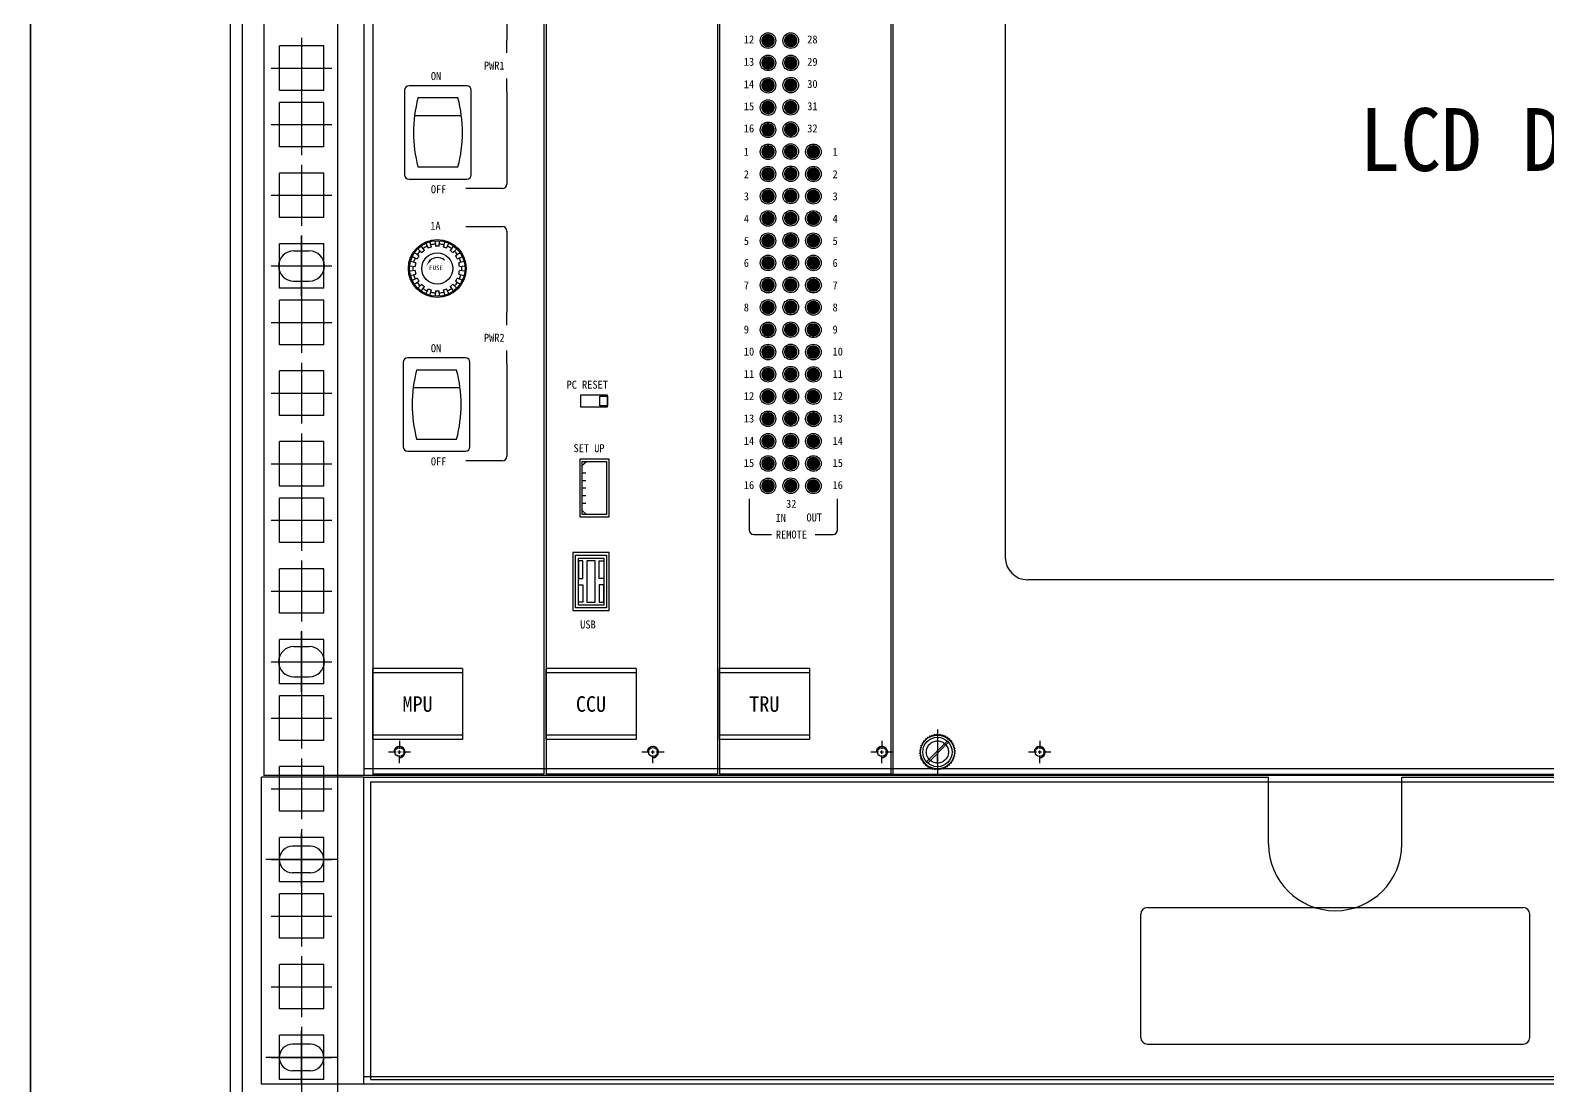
# Model space of a CAD drawing. Header units: millimetres. Extents: x 0 to 841, y 0 to 594.
# Drawn here: x 728 to 734.98, y 509.4 to 514.26 of the extents above; entities that cross this region are included whole.
import ezdxf
from ezdxf.enums import TextEntityAlignment as Align

# ---------------------------------------------------------------- set-up
doc = ezdxf.new("R2010")
doc.units = ezdxf.units.MM
doc.header["$LTSCALE"] = 10
doc.linetypes.add('DASHED', pattern=[0.75, 0.5, -0.25])
doc.layers.add('LINE05', color=2, linetype='Continuous')
doc.layers.add('LINE06', color=9, linetype='Continuous')
doc.styles.get("Standard").update_dxf_attribs({"font": 'GulimChe.ttf'})

msp = doc.modelspace()

# ---------------------------------------------------------------- linework, layer by layer
at = {"layer": 'LINE05'}
for p, q in [((728.0005, 529.9994), (728.0005, 486.0221)), ((728.0005, 486.0221), (728.0005, 529.9994)), ((728.921, 487.5562), (728.921, 528.5164))]:
    msp.add_line(p, q, dxfattribs=at)
at = {"layer": 'LINE06'}
for p, q in [((728.9772, 490.2869), (728.9772, 528.5164)), ((729.415, 490.2869), (729.415, 528.5164)), ((729.0746, 516.6791), (729.0746, 510.8291)), ((729.5348, 516.6791), (729.5348, 510.8291)), ((729.146, 513.9804), (729.146, 514.1849)), ((729.3505, 514.1849), (729.146, 514.1849)), ((729.2482, 514.2226), (729.2482, 513.9427)), ((729.3505, 513.9804), (729.3505, 514.1849)), ((729.1083, 514.0827), (729.3882, 514.0827)), ((729.3505, 513.9804), (729.146, 513.9804)), ((729.7224, 513.9811), (729.7224, 513.5925)), ((730.0087, 514.0016), (729.7428, 514.0016)), ((730.0292, 513.5925), (730.0292, 513.9811)), ((729.146, 513.7206), (729.146, 513.9252)), ((729.3505, 513.9252), (729.146, 513.9252)), ((729.2482, 513.9628), (729.2482, 513.683)), ((729.3505, 513.7206), (729.3505, 513.9252)), ((729.9678, 513.9453), (729.7837, 513.9453)), ((729.9836, 513.8635), (729.768, 513.8635)), ((729.1083, 513.8229), (729.3882, 513.8229)), ((729.3505, 513.7206), (729.146, 513.7206)), ((729.2482, 513.6376), (729.2482, 513.3577)), ((729.7837, 513.6283), (729.9678, 513.6283)), ((729.146, 513.3954), (729.146, 513.5999)), ((729.3505, 513.5999), (729.146, 513.5999)), ((729.3505, 513.3954), (729.3505, 513.5999)), ((729.7428, 513.572), (730.0087, 513.572)), ((729.1083, 513.4977), (729.3882, 513.4977)), ((729.3505, 513.3954), (729.146, 513.3954)), ((729.146, 513.0702), (729.146, 513.2747)), ((729.3505, 513.2747), (729.146, 513.2747)), ((729.2481, 513.0337), (729.2481, 513.3112)), ((729.2482, 513.3124), (729.2482, 513.0325)), ((729.3505, 513.0702), (729.3505, 513.2747)), ((729.8195, 513.2771), (729.8302, 513.2539)), ((729.8455, 513.2595), (729.8387, 513.2841)), ((729.8625, 513.2883), (729.8645, 513.2628)), ((729.8809, 513.2628), (729.883, 513.2883)), ((729.9067, 513.2841), (729.8999, 513.2595)), ((729.9153, 513.2539), (729.9259, 513.2771)), ((729.2123, 513.242), (729.2839, 513.242)), ((729.7573, 513.2158), (729.7803, 513.2048)), ((729.7885, 513.219), (729.7675, 513.2335)), ((729.783, 513.2519), (729.8009, 513.2337)), ((729.8135, 513.2442), (729.7986, 513.2651)), ((729.9468, 513.2651), (729.932, 513.2442)), ((729.9445, 513.2337), (729.9625, 513.2519)), ((729.978, 513.2335), (729.9569, 513.219)), ((729.9651, 513.2048), (729.9882, 513.2158)), ((729.1083, 513.1724), (729.3882, 513.1724)), ((729.1093, 513.1724), (729.3868, 513.1724)), ((729.7455, 513.173), (729.7709, 513.1705)), ((729.7709, 513.1512), (729.7455, 513.1488)), ((729.7737, 513.1867), (729.749, 513.1931)), ((729.749, 513.1287), (729.7737, 513.1351)), ((729.9964, 513.1931), (729.9717, 513.1867)), ((729.9717, 513.1351), (729.9964, 513.1287)), ((729.9745, 513.1705), (730, 513.173)), ((730, 513.1488), (729.9745, 513.1512)), ((729.3505, 513.0702), (729.146, 513.0702)), ((729.2123, 513.1029), (729.2839, 513.1029)), ((729.7803, 513.117), (729.7573, 513.106)), ((729.7675, 513.0883), (729.7885, 513.1028)), ((729.8009, 513.0881), (729.783, 513.0698)), ((729.7986, 513.0567), (729.8135, 513.0775)), ((729.8302, 513.0679), (729.8195, 513.0446)), ((729.8387, 513.0376), (729.8455, 513.0623)), ((729.8999, 513.0623), (729.9067, 513.0376)), ((729.9259, 513.0446), (729.9153, 513.0679)), ((729.932, 513.0775), (729.9468, 513.0567)), ((729.9625, 513.0698), (729.9445, 513.0881)), ((729.9569, 513.1028), (729.978, 513.0883)), ((729.9882, 513.106), (729.9651, 513.117)), ((729.146, 512.8104), (729.146, 513.0149)), ((729.3505, 513.0149), (729.146, 513.0149)), ((729.2482, 513.0526), (729.2482, 512.7727)), ((729.3505, 512.8104), (729.3505, 513.0149)), ((729.8645, 513.0589), (729.8625, 513.0335)), ((729.883, 513.0335), (729.8809, 513.0589)), ((729.1083, 512.9127), (729.3882, 512.9127)), ((729.3505, 512.8104), (729.146, 512.8104)), ((729.2482, 512.7274), (729.2482, 512.4475)), ((729.7162, 512.7293), (729.7162, 512.3407)), ((730.0026, 512.7498), (729.7367, 512.7498)), ((730.0231, 512.3407), (730.0231, 512.7293)), ((729.146, 512.4852), (729.146, 512.6897)), ((729.3505, 512.6897), (729.146, 512.6897)), ((729.3505, 512.4852), (729.3505, 512.6897)), ((729.9617, 512.6935), (729.7776, 512.6935)), ((729.1083, 512.5874), (729.3882, 512.5874)), ((729.9774, 512.6117), (729.7619, 512.6117)), ((729.3505, 512.4852), (729.146, 512.4852)), ((729.146, 512.1599), (729.146, 512.3645)), ((729.3505, 512.3645), (729.146, 512.3645)), ((729.2482, 512.4022), (729.2482, 512.1223)), ((729.3505, 512.1599), (729.3505, 512.3645)), ((729.7776, 512.3765), (729.9617, 512.3765)), ((729.7367, 512.3202), (730.0026, 512.3202)), ((729.1083, 512.2622), (729.3882, 512.2622)), ((730.5398, 512.2559), (730.5591, 512.2732)), ((729.3505, 512.1599), (729.146, 512.1599)), ((730.5398, 512.2211), (730.5567, 512.2211)), ((730.5398, 512.1863), (730.5567, 512.1863)), ((729.146, 511.9002), (729.146, 512.1047)), ((729.3505, 512.1047), (729.146, 512.1047)), ((729.2482, 512.1424), (729.2482, 511.8625)), ((729.3505, 511.9002), (729.3505, 512.1047)), ((730.5398, 512.1515), (730.5567, 512.1515)), ((730.5398, 512.1168), (730.5567, 512.1168)), ((730.5398, 512.082), (730.5567, 512.082)), ((730.5398, 512.0472), (730.5591, 512.0299)), ((729.1083, 512.0024), (729.3882, 512.0024)), ((729.3505, 511.9002), (729.146, 511.9002)), ((729.2482, 511.8172), (729.2482, 511.5373)), ((729.146, 511.5749), (729.146, 511.7795)), ((729.3505, 511.7795), (729.146, 511.7795)), ((729.3505, 511.5749), (729.3505, 511.7795)), ((729.1083, 511.6772), (729.3882, 511.6772)), ((729.3505, 511.5749), (729.146, 511.5749)), ((729.2481, 511.2133), (729.2481, 511.4907)), ((729.2482, 511.4919), (729.2482, 511.2121)), ((729.146, 511.2497), (729.146, 511.4543)), ((729.3505, 511.4543), (729.146, 511.4543)), ((729.2123, 511.4215), (729.2839, 511.4215)), ((729.3505, 511.2497), (729.3505, 511.4543)), ((729.1083, 511.352), (729.3882, 511.352)), ((729.1093, 511.352), (729.3868, 511.352)), ((729.5745, 511.321), (729.5745, 510.9937)), ((729.9893, 511.321), (729.5745, 511.321)), ((730.787, 511.321), (730.3722, 511.321)), ((730.3722, 511.321), (730.3722, 510.9937)), ((731.5847, 511.321), (731.1699, 511.321)), ((731.1699, 511.321), (731.1699, 510.9937)), ((729.3505, 511.2497), (729.146, 511.2497)), ((729.2123, 511.2824), (729.2839, 511.2824)), ((729.9893, 511.3005), (729.5745, 511.3005)), ((730.787, 511.3005), (730.3722, 511.3005)), ((731.5847, 511.3005), (731.1699, 511.3005)), ((729.146, 510.9899), (729.146, 511.1945)), ((729.3505, 511.1945), (729.146, 511.1945)), ((729.2482, 511.2322), (729.2482, 510.9523)), ((729.3505, 510.9899), (729.3505, 511.1945)), ((729.1083, 511.0922), (729.3882, 511.0922)), ((729.3505, 510.9899), (729.146, 510.9899)), ((729.5346, 511.0336), (729.5346, 510.8291)), ((729.9893, 511.0142), (729.5745, 511.0142)), ((729.9893, 510.9937), (729.5745, 510.9937)), ((729.6987, 510.9876), (729.6987, 510.9518)), ((730.787, 511.0142), (730.3722, 511.0142)), ((730.787, 510.9937), (730.3722, 510.9937)), ((731.5847, 511.0142), (731.1699, 511.0142)), ((731.5847, 510.9937), (731.1699, 510.9937)), ((731.9181, 510.9876), (731.9181, 510.9518)), ((732.1736, 510.9876), (732.1736, 510.9518)), ((732.6442, 510.9876), (732.6442, 510.9518)), ((729.2482, 510.9069), (729.2482, 510.6271)), ((729.6834, 510.9365), (729.6476, 510.9365)), ((729.7064, 510.9365), (729.6911, 510.9365)), ((729.6987, 510.9288), (729.6987, 510.9441)), ((729.6987, 510.8853), (729.6987, 510.9211)), ((729.7499, 510.9365), (729.7141, 510.9365)), ((730.8493, 510.9365), (730.8135, 510.9365)), ((730.8723, 510.9365), (730.857, 510.9365)), ((730.8647, 510.9288), (730.8647, 510.9441)), ((730.8647, 510.8853), (730.8647, 510.9211)), ((730.9158, 510.9365), (730.88, 510.9365)), ((731.9027, 510.9365), (731.8669, 510.9365)), ((731.9257, 510.9365), (731.9104, 510.9365)), ((731.9181, 510.9288), (731.9181, 510.9441)), ((731.9181, 510.8853), (731.9181, 510.9211)), ((731.9692, 510.9365), (731.9334, 510.9365)), ((732.1736, 510.9288), (732.1736, 510.9441)), ((732.1736, 510.8853), (732.1736, 510.9211)), ((732.6289, 510.9365), (732.5931, 510.9365)), ((732.6519, 510.9365), (732.6365, 510.9365)), ((732.6442, 510.9288), (732.6442, 510.9441)), ((732.6442, 510.8853), (732.6442, 510.9211)), ((732.6953, 510.9365), (732.6595, 510.9365)), ((729.5348, 510.8291), (729.0746, 510.8291)), ((729.146, 510.6647), (729.146, 510.8693)), ((729.3505, 510.8693), (729.146, 510.8693)), ((729.3505, 510.6647), (729.3505, 510.8693)), ((738.4733, 510.8598), (729.5346, 510.8598)), ((738.4733, 510.8598), (729.5346, 510.8598)), ((738.4733, 510.8291), (729.5346, 510.8291)), ((729.0642, 509.4088), (729.0642, 510.8202)), ((729.0642, 509.4088), (729.0642, 510.8202)), ((729.5346, 510.8202), (729.0642, 510.8202)), ((729.1083, 510.767), (729.3882, 510.767)), ((729.5346, 510.8202), (733.6971, 510.8202)), ((729.5346, 509.4088), (729.5346, 510.8202)), ((729.5653, 510.7997), (738.4426, 510.7997)), ((729.5653, 510.7997), (729.5653, 509.4293)), ((733.6971, 510.5134), (733.6971, 510.8202)), ((734.3107, 510.5134), (734.3107, 510.8202)), ((734.3107, 510.8202), (738.4732, 510.8202)), ((729.3505, 510.6647), (729.146, 510.6647)), ((729.2482, 510.5817), (729.2482, 510.3018)), ((729.2482, 510.319), (729.2482, 510.5645)), ((729.146, 510.3395), (729.146, 510.544)), ((729.3505, 510.544), (729.146, 510.544)), ((729.2892, 510.5031), (729.2073, 510.5031)), ((729.3505, 510.3395), (729.3505, 510.544)), ((729.4119, 510.4418), (729.0846, 510.4418)), ((729.1083, 510.4418), (729.3882, 510.4418)), ((729.3505, 510.3395), (729.146, 510.3395)), ((729.2892, 510.3804), (729.2073, 510.3804)), ((729.146, 510.0797), (729.146, 510.2843)), ((729.3505, 510.2843), (729.146, 510.2843)), ((729.2482, 510.3219), (729.2482, 510.0421)), ((729.3505, 510.0797), (729.3505, 510.2843)), ((733.1397, 510.2209), (734.8681, 510.2209)), ((729.1083, 510.182), (729.3882, 510.182)), ((733.109, 509.6236), (733.109, 510.1902)), ((734.8988, 509.6236), (734.8988, 510.1902)), ((729.3505, 510.0797), (729.146, 510.0797)), ((729.2482, 509.9967), (729.2482, 509.7168)), ((729.146, 509.7545), (729.146, 509.959)), ((729.3505, 509.959), (729.146, 509.959)), ((729.3505, 509.7545), (729.3505, 509.959)), ((729.1083, 509.8568), (729.3882, 509.8568)), ((729.3505, 509.7545), (729.146, 509.7545)), ((729.2482, 509.6715), (729.2482, 509.3916)), ((729.2482, 509.4088), (729.2482, 509.6543)), ((729.146, 509.4293), (729.146, 509.6338)), ((729.3505, 509.6338), (729.146, 509.6338)), ((729.2892, 509.5929), (729.2073, 509.5929)), ((729.3505, 509.4293), (729.3505, 509.6338)), ((733.1397, 509.5929), (734.8681, 509.5929)), ((729.4119, 509.5315), (729.0846, 509.5315)), ((729.1083, 509.5315), (729.3882, 509.5315)), ((729.2892, 509.4702), (729.2073, 509.4702)), ((738.4732, 509.4415), (729.5346, 509.4415)), ((729.5346, 509.4088), (729.0642, 509.4088)), ((729.3505, 509.4293), (729.146, 509.4293)), ((729.2482, 509.4117), (729.2482, 509.1318)), ((738.4814, 509.4088), (729.5264, 509.4088)), ((729.5653, 509.4293), (738.4426, 509.4293))]:
    msp.add_line(p, q, dxfattribs=at)
at = {"layer": 'LINE06', "ltscale": 10}
for p, q in [((729.5759, 516.6371), (729.5759, 510.8342)), ((730.3634, 516.6371), (730.3634, 510.8342)), ((730.3736, 516.6371), (730.3736, 510.8342)), ((731.1611, 516.6371), (731.1611, 510.8342)), ((731.1714, 516.6371), (731.1714, 510.8342)), ((731.9589, 516.6371), (731.9589, 510.8342)), ((731.9589, 516.6371), (731.9589, 510.8342)), ((731.9691, 516.6371), (731.9691, 510.8342)), ((732.4855, 515.6768), (732.4855, 511.8313)), ((737.7014, 511.7291), (732.5878, 511.7291)), ((730.3634, 510.8342), (729.5759, 510.8342)), ((731.1611, 510.8342), (730.3736, 510.8342)), ((731.9589, 510.8342), (731.1714, 510.8342)), ((731.9589, 510.8342), (731.9691, 510.8342)), ((731.9691, 510.8342), (738.4634, 510.8342))]:
    msp.add_line(p, q, dxfattribs=at)
at = {"layer": 'LINE06', "linetype": 'Continuous'}
for p, q in [((730.192, 514.5849), (730.192, 514.2117)), ((730.192, 514.1526), (730.192, 514.2117)), ((730.192, 513.9756), (730.192, 514.0347)), ((730.192, 513.9756), (730.192, 513.5487)), ((730.1716, 513.5282), (730.0045, 513.5282)), ((730.0045, 513.3536), (730.1716, 513.3536)), ((730.192, 513.3331), (730.192, 512.9598)), ((730.192, 512.9007), (730.192, 512.9598)), ((730.192, 512.7238), (730.192, 512.7829)), ((730.192, 512.7238), (730.192, 512.2968)), ((730.1716, 512.2764), (730.0045, 512.2764)), ((731.3082, 512.1008), (731.3082, 511.9582)), ((731.7139, 511.9582), (731.7139, 512.1008)), ((731.3286, 511.9378), (731.4105, 511.9378)), ((731.6113, 511.9378), (731.6934, 511.9378)), ((729.9893, 511.321), (729.9893, 510.9937)), ((730.787, 511.321), (730.787, 510.9937)), ((731.5847, 511.321), (731.5847, 510.9937)), ((732.1736, 511.0399), (732.1736, 510.8331)), ((732.0975, 510.9664), (732.1036, 510.9703)), ((732.0975, 510.9664), (732.0993, 510.9593)), ((732.1028, 510.9774), (732.1094, 510.9804)), ((732.1028, 510.9774), (732.1035, 510.9702)), ((732.1097, 510.9875), (732.1093, 510.9802)), ((732.1097, 510.9875), (732.1166, 510.9895)), ((732.118, 510.9965), (732.1165, 510.9893)), ((732.118, 510.9965), (732.1252, 510.9974)), ((732.123, 510.8917), (732.2185, 510.9871)), ((732.1275, 511.0041), (732.1251, 510.9973)), ((732.1275, 511.0041), (732.1348, 511.0039)), ((732.1288, 510.8859), (732.2242, 510.9813)), ((732.1381, 511.0102), (732.1347, 511.0038)), ((732.1381, 511.0102), (732.1453, 511.0089)), ((732.1495, 511.0147), (732.1451, 511.0089)), ((732.1495, 511.0147), (732.1564, 511.0124)), ((732.1614, 511.0174), (732.1562, 511.0123)), ((732.1614, 511.0174), (732.1679, 511.0141)), ((732.1736, 511.0183), (732.1677, 511.0141)), ((732.1736, 511.0183), (732.1795, 511.0141)), ((732.1858, 511.0174), (732.1794, 511.0141)), ((732.1858, 511.0174), (732.191, 511.0123)), ((732.1977, 511.0147), (732.1909, 511.0124)), ((732.1977, 511.0147), (732.2021, 511.0089)), ((732.2091, 511.0102), (732.202, 511.0089)), ((732.2091, 511.0102), (732.2126, 511.0038)), ((732.2197, 511.0041), (732.2125, 511.0039)), ((732.2197, 511.0041), (732.2222, 510.9973)), ((732.2293, 510.9965), (732.2221, 510.9974)), ((732.2293, 510.9965), (732.2307, 510.9893)), ((732.2376, 510.9875), (732.2306, 510.9895)), ((732.2376, 510.9875), (732.238, 510.9802)), ((732.2445, 510.9774), (732.2379, 510.9804)), ((732.2498, 510.9664), (732.2437, 510.9703)), ((732.2445, 510.9774), (732.2438, 510.9702)), ((732.2498, 510.9664), (732.248, 510.9593)), ((732.092, 510.9426), (732.0967, 510.9482)), ((732.092, 510.9426), (732.0958, 510.9364)), ((732.092, 510.9304), (732.0958, 510.9366)), ((732.092, 510.9304), (732.0967, 510.9248)), ((732.0939, 510.9547), (732.0993, 510.9595)), ((732.0939, 510.9547), (732.0967, 510.948)), ((732.0939, 510.9183), (732.0967, 510.925)), ((732.0939, 510.9183), (732.0993, 510.9135)), ((732.0975, 510.9066), (732.0993, 510.9136)), ((732.0975, 510.9066), (732.1036, 510.9027)), ((732.1028, 510.8956), (732.1035, 510.9028)), ((732.2498, 510.9066), (732.2437, 510.9027)), ((732.2445, 510.8956), (732.2438, 510.9028)), ((732.2534, 510.9547), (732.248, 510.9595)), ((732.2534, 510.9183), (732.248, 510.9135)), ((732.2498, 510.9066), (732.248, 510.9136)), ((732.2534, 510.9547), (732.2506, 510.948)), ((732.2552, 510.9426), (732.2506, 510.9482)), ((732.2552, 510.9304), (732.2506, 510.9248)), ((732.2534, 510.9183), (732.2506, 510.925)), ((732.2552, 510.9426), (732.2514, 510.9364)), ((732.2552, 510.9304), (732.2514, 510.9366)), ((732.1028, 510.8956), (732.1094, 510.8926)), ((732.1097, 510.8855), (732.1093, 510.8927)), ((732.1097, 510.8855), (732.1166, 510.8835)), ((732.118, 510.8765), (732.1165, 510.8836)), ((732.118, 510.8765), (732.1252, 510.8756)), ((732.1275, 510.8689), (732.1251, 510.8757)), ((732.1275, 510.8689), (732.1348, 510.8691)), ((732.1381, 510.8628), (732.1347, 510.8691)), ((732.1381, 510.8628), (732.1453, 510.864)), ((732.1495, 510.8583), (732.1451, 510.8641)), ((732.1495, 510.8583), (732.1564, 510.8606)), ((732.1614, 510.8556), (732.1562, 510.8606)), ((732.1614, 510.8556), (732.1679, 510.8589)), ((732.1736, 510.8547), (732.1677, 510.8589)), ((732.1736, 510.8547), (732.1795, 510.8589)), ((732.1858, 510.8556), (732.1794, 510.8589)), ((732.1858, 510.8556), (732.191, 510.8606)), ((732.1977, 510.8583), (732.1909, 510.8606)), ((732.1977, 510.8583), (732.2021, 510.8641)), ((732.2091, 510.8628), (732.202, 510.864)), ((732.2091, 510.8628), (732.2126, 510.8691)), ((732.2197, 510.8689), (732.2125, 510.8691)), ((732.2197, 510.8689), (732.2222, 510.8757)), ((732.2293, 510.8765), (732.2221, 510.8756)), ((732.2293, 510.8765), (732.2307, 510.8836)), ((732.2376, 510.8855), (732.2306, 510.8835)), ((732.2376, 510.8855), (732.238, 510.8927)), ((732.2445, 510.8956), (732.2379, 510.8926))]:
    msp.add_line(p, q, dxfattribs=at)
at = {"layer": 'LINE06', "const_width": 0.0307}
for points in [[(731.379, 514.2092, 1), (731.4097, 514.2092, 1)], [(731.4833, 514.2092, 1), (731.514, 514.2092, 1)], [(731.379, 514.1069, 1), (731.4097, 514.1069, 1)], [(731.4833, 514.1069, 1), (731.514, 514.1069, 1)], [(731.379, 514.0036, 1), (731.4097, 514.0036, 1)], [(731.4833, 514.0046, 1), (731.514, 514.0046, 1)], [(731.379, 513.9013, 1), (731.4097, 513.9013, 1)], [(731.4833, 513.9024, 1), (731.514, 513.9024, 1)], [(731.379, 513.799, 1), (731.4097, 513.799, 1)], [(731.4833, 513.8001, 1), (731.514, 513.8001, 1)], [(731.379, 513.6978, 1), (731.4097, 513.6978, 1)], [(731.4833, 513.6989, 1), (731.514, 513.6989, 1)], [(731.5876, 513.6978, 1), (731.6183, 513.6978, 1)], [(731.379, 513.5956, 1), (731.4097, 513.5956, 1)], [(731.4833, 513.5966, 1), (731.514, 513.5966, 1)], [(731.5876, 513.5956, 1), (731.6183, 513.5956, 1)], [(731.379, 513.4933, 1), (731.4097, 513.4933, 1)], [(731.4833, 513.4944, 1), (731.514, 513.4944, 1)], [(731.5876, 513.4933, 1), (731.6183, 513.4933, 1)], [(731.379, 513.391, 1), (731.4097, 513.391, 1)], [(731.4833, 513.3921, 1), (731.514, 513.3921, 1)], [(731.5876, 513.391, 1), (731.6183, 513.391, 1)], [(731.379, 513.2887, 1), (731.4097, 513.2887, 1)], [(731.4833, 513.2898, 1), (731.514, 513.2898, 1)], [(731.5876, 513.2887, 1), (731.6183, 513.2887, 1)], [(731.379, 513.1865, 1), (731.4097, 513.1865, 1)], [(731.4833, 513.1876, 1), (731.514, 513.1876, 1)], [(731.5876, 513.1865, 1), (731.6183, 513.1865, 1)], [(731.379, 513.0842, 1), (731.4097, 513.0842, 1)], [(731.4833, 513.0853, 1), (731.514, 513.0853, 1)], [(731.5876, 513.0842, 1), (731.6183, 513.0842, 1)], [(731.379, 512.9819, 1), (731.4097, 512.9819, 1)], [(731.4833, 512.983, 1), (731.514, 512.983, 1)], [(731.5876, 512.9819, 1), (731.6183, 512.9819, 1)], [(731.379, 512.8786, 1), (731.4097, 512.8786, 1)], [(731.4833, 512.8796, 1), (731.514, 512.8796, 1)], [(731.5876, 512.8786, 1), (731.6183, 512.8786, 1)], [(731.379, 512.7763, 1), (731.4097, 512.7763, 1)], [(731.4833, 512.7774, 1), (731.514, 512.7774, 1)], [(731.5876, 512.7763, 1), (731.6183, 512.7763, 1)], [(731.379, 512.674, 1), (731.4097, 512.674, 1)], [(731.4833, 512.6751, 1), (731.514, 512.6751, 1)], [(731.5876, 512.674, 1), (731.6183, 512.674, 1)], [(731.379, 512.5717, 1), (731.4097, 512.5717, 1)], [(731.4833, 512.5728, 1), (731.514, 512.5728, 1)], [(731.5876, 512.5717, 1), (731.6183, 512.5717, 1)], [(731.379, 512.4695, 1), (731.4097, 512.4695, 1)], [(731.4833, 512.4706, 1), (731.514, 512.4706, 1)], [(731.5876, 512.4695, 1), (731.6183, 512.4695, 1)], [(731.379, 512.3661, 1), (731.4097, 512.3661, 1)], [(731.4833, 512.3672, 1), (731.514, 512.3672, 1)], [(731.5876, 512.3661, 1), (731.6183, 512.3661, 1)], [(731.379, 512.2638, 1), (731.4097, 512.2638, 1)], [(731.4833, 512.2649, 1), (731.514, 512.2649, 1)], [(731.5876, 512.2638, 1), (731.6183, 512.2638, 1)], [(731.379, 512.1605, 1), (731.4097, 512.1605, 1)], [(731.4833, 512.1616, 1), (731.514, 512.1616, 1)], [(731.5876, 512.1605, 1), (731.6183, 512.1605, 1)]]:
    msp.add_lwpolyline(points, format="xyb", close=True, dxfattribs=at)
at = {"layer": 'LINE06'}
for points in [[(730.5316, 512.5242), (730.6553, 512.5242), (730.6553, 512.5786), (730.5316, 512.5786)], [(730.6202, 512.5738), (730.6553, 512.5738), (730.6553, 512.5289), (730.6202, 512.5289)], [(730.5279, 512.2845), (730.5279, 512.0186), (730.6635, 512.0186), (730.6635, 512.2845)], [(730.5398, 512.0299), (730.5398, 512.2732), (730.6516, 512.2732), (730.6516, 512.0299)], [(730.4962, 511.8537), (730.4962, 511.5878), (730.6635, 511.5878), (730.6635, 511.8537)], [(730.5081, 511.5992), (730.5081, 511.8424), (730.6516, 511.8424), (730.6516, 511.5992)], [(730.5216, 511.6127), (730.5216, 511.8289), (730.6381, 511.8289), (730.6381, 511.6127)], [(730.5216, 511.8153), (730.5216, 511.7355), (730.5418, 511.7355), (730.5418, 511.8153)], [(730.5609, 511.8153), (730.5609, 511.6262), (730.5988, 511.6262), (730.5988, 511.8153)], [(730.6381, 511.8153), (730.6381, 511.7355), (730.618, 511.7355), (730.618, 511.8153)], [(730.5216, 511.6262), (730.5216, 511.7061), (730.5418, 511.7061), (730.5418, 511.6262)], [(730.6381, 511.6262), (730.6381, 511.7061), (730.618, 511.7061), (730.618, 511.6262)]]:
    msp.add_lwpolyline(points, close=True, dxfattribs=at)
for centre, radius in [((731.3943, 514.2092), 0.0358), ((731.4987, 514.2092), 0.0358), ((731.3943, 514.1069), 0.0358), ((731.4987, 514.1069), 0.0358), ((731.3943, 514.0036), 0.0358), ((731.4987, 514.0046), 0.0358), ((731.3943, 513.9013), 0.0358), ((731.4987, 513.9024), 0.0358), ((731.3943, 513.799), 0.0358), ((731.4987, 513.8001), 0.0358), ((731.3943, 513.6978), 0.0358), ((731.4987, 513.6989), 0.0358), ((731.603, 513.6978), 0.0358), ((731.3943, 513.5956), 0.0358), ((731.4987, 513.5966), 0.0358), ((731.603, 513.5956), 0.0358), ((731.3943, 513.4933), 0.0358), ((731.4987, 513.4944), 0.0358), ((731.603, 513.4933), 0.0358), ((731.3943, 513.391), 0.0358), ((731.4987, 513.3921), 0.0358), ((731.603, 513.391), 0.0358), ((729.8727, 513.1609), 0.133), ((729.8727, 513.1609), 0.1278), ((731.3943, 513.2887), 0.0358), ((731.4987, 513.2898), 0.0358), ((731.603, 513.2887), 0.0358), ((729.8727, 513.1609), 0.0716), ((731.3943, 513.1865), 0.0358), ((731.4987, 513.1876), 0.0358), ((731.603, 513.1865), 0.0358), ((731.3943, 513.0842), 0.0358), ((731.4987, 513.0853), 0.0358), ((731.603, 513.0842), 0.0358), ((731.3943, 512.9819), 0.0358), ((731.4987, 512.983), 0.0358), ((731.603, 512.9819), 0.0358), ((731.3943, 512.8786), 0.0358), ((731.4987, 512.8796), 0.0358), ((731.603, 512.8786), 0.0358), ((731.3943, 512.7763), 0.0358), ((731.4987, 512.7774), 0.0358), ((731.603, 512.7763), 0.0358), ((731.3943, 512.674), 0.0358), ((731.4987, 512.6751), 0.0358), ((731.603, 512.674), 0.0358), ((731.3943, 512.5717), 0.0358), ((731.4987, 512.5728), 0.0358), ((731.603, 512.5717), 0.0358), ((731.3943, 512.4695), 0.0358), ((731.4987, 512.4706), 0.0358), ((731.603, 512.4695), 0.0358), ((731.3943, 512.3661), 0.0358), ((731.4987, 512.3672), 0.0358), ((731.603, 512.3661), 0.0358), ((731.3943, 512.2638), 0.0358), ((731.4987, 512.2649), 0.0358), ((731.603, 512.2638), 0.0358), ((731.3943, 512.1605), 0.0358), ((731.4987, 512.1616), 0.0358), ((731.603, 512.1605), 0.0358), ((729.6987, 510.9365), 0.021), ((730.8647, 510.9365), 0.021), ((731.9181, 510.9365), 0.021), ((732.6442, 510.9365), 0.021)]:
    msp.add_circle(centre, radius, dxfattribs=at)
at = {"layer": 'LINE06', "linetype": 'Continuous'}
for radius in [0.0778, 0.0676]:
    msp.add_circle((732.1736, 510.9365), radius, dxfattribs=at)
at = {"layer": 'LINE06', "linetype": 'DASHED', "ltscale": 5}
msp.add_circle((732.1736, 510.9365), 0.0511, dxfattribs=at)
at = {"layer": 'LINE06'}
for centre, radius, start, end in [((729.7428, 513.9811), 0.0205, 90, 180), ((730.0087, 513.9811), 0.0205, 0, 90), ((730.3878, 513.7868), 0.6245, 165.29524, 194.70476), ((729.3638, 513.7868), 0.6245, 345.29524, 14.70476), ((729.7428, 513.5925), 0.0205, 180, 270), ((730.0087, 513.5925), 0.0205, 270, 0), ((729.8727, 513.1609), 0.1125, 94.58857, 105.41143), ((729.8727, 513.1609), 0.1125, 74.58857, 85.41143), ((729.2123, 513.1724), 0.0695, 90, 270), ((729.2839, 513.1724), 0.0695, 270, 90), ((729.8727, 513.1609), 0.1125, 154.58857, 165.41143), ((729.8727, 513.1609), 0.1125, 134.58857, 145.41143), ((729.8727, 513.1609), 0.1023, 145.41143, 154.58857), ((729.8727, 513.1609), 0.1023, 125.41143, 134.58857), ((729.8727, 513.1609), 0.1125, 114.58857, 125.41143), ((729.8727, 513.1609), 0.1023, 105.41143, 114.58857), ((729.8727, 513.1609), 0.0503, 49.75152, 132.92051), ((729.8727, 513.1609), 0.1023, 85.41143, 94.58857), ((729.8727, 513.1609), 0.1023, 65.41143, 74.58857), ((729.8727, 513.1609), 0.1125, 54.58857, 65.41143), ((729.8727, 513.1609), 0.1023, 45.41143, 54.58857), ((729.8727, 513.1609), 0.1125, 34.58857, 45.41143), ((729.8727, 513.1609), 0.1023, 25.41143, 34.58857), ((729.8727, 513.1609), 0.1125, 14.58857, 25.41143), ((729.8727, 513.1609), 0.1125, 174.58857, 185.41143), ((729.8727, 513.1609), 0.1125, 194.58857, 205.41143), ((729.8727, 513.1609), 0.1023, 165.41143, 174.58857), ((729.8727, 513.1609), 0.1023, 185.41143, 194.58857), ((729.8727, 513.1609), 0.1023, 5.41143, 14.58857), ((729.8727, 513.1609), 0.1023, 345.41143, 354.58857), ((729.8727, 513.1609), 0.1125, 334.58857, 345.41143), ((729.8727, 513.1609), 0.1125, 354.58857, 5.41143), ((729.8727, 513.1609), 0.1125, 214.58857, 225.41143), ((729.8727, 513.1609), 0.1023, 205.41143, 214.58857), ((729.8727, 513.1609), 0.1023, 225.41143, 234.58857), ((729.8727, 513.1609), 0.1125, 234.58857, 245.41143), ((729.8727, 513.1609), 0.1023, 245.41143, 254.58857), ((729.8727, 513.1609), 0.1023, 285.41143, 294.58857), ((729.8727, 513.1609), 0.1125, 294.58857, 305.41143), ((729.8727, 513.1609), 0.1023, 305.41143, 314.58857), ((729.8727, 513.1609), 0.1125, 314.58857, 325.41143), ((729.8727, 513.1609), 0.1023, 325.41143, 334.58857), ((729.8727, 513.1609), 0.1125, 254.58857, 265.41143), ((729.8727, 513.1609), 0.1023, 265.41143, 274.58857), ((729.8727, 513.1609), 0.1125, 274.58857, 285.41143), ((729.7367, 512.7293), 0.0205, 90, 180), ((730.0026, 512.7293), 0.0205, 0, 90), ((730.3817, 512.535), 0.6245, 165.29524, 194.70476), ((729.3577, 512.535), 0.6245, 345.29524, 14.70476), ((729.7367, 512.3407), 0.0205, 180, 270), ((730.0026, 512.3407), 0.0205, 270, 0), ((729.2123, 511.352), 0.0695, 90, 270), ((729.2839, 511.352), 0.0695, 270, 90), ((729.6987, 510.9365), 0.0256, 270, 180.04537), ((730.8647, 510.9365), 0.0256, 270, 180.04537), ((731.9181, 510.9365), 0.0256, 270, 180.04537), ((732.6442, 510.9365), 0.0256, 270, 180.04537), ((729.2073, 510.4418), 0.0614, 90, 270), ((729.2892, 510.4418), 0.0614, 270, 90), ((734.0039, 510.5134), 0.3068, 180, 0), ((733.1397, 510.1902), 0.0307, 90, 180), ((734.8681, 510.1902), 0.0307, 0, 90), ((729.2073, 509.5315), 0.0614, 90, 270), ((729.2892, 509.5315), 0.0614, 270, 90), ((733.1397, 509.6236), 0.0307, 180, 270), ((734.8681, 509.6236), 0.0307, 270, 0)]:
    msp.add_arc(centre, radius, start, end, dxfattribs=at)
at = {"layer": 'LINE06', "linetype": 'Continuous'}
for centre, start, end in [((730.1716, 513.5487), 270, 0), ((730.1716, 513.3331), 0, 90), ((730.1716, 512.2968), 270, 0), ((731.3286, 511.9582), 180, 270), ((731.6934, 511.9582), 270, 0)]:
    msp.add_arc(centre, 0.0205, start, end, dxfattribs=at)
at = {"layer": 'LINE06', "ltscale": 10}
msp.add_arc((732.5878, 511.8313), 0.1023, 180, 270, dxfattribs=at)
at = {"layer": 'LINE06'}
msp.add_solid([(729.8442, 513.1963), (729.8358, 513.2021), (729.8225, 513.174)], dxfattribs=at)

# ---------------------------------------------------------------- texts
for s, height, p in [('PWR1', 0.03682, (730.0873, 514.0758)), ('ON', 0.03682, (729.8431, 514.0276)), ('OFF', 0.03682, (729.8431, 513.507)), ('1A', 0.03682, (729.8403, 513.3389)), ('FUSE', 0.02045, (729.8347, 513.1535)), ('PWR2', 0.03682, (730.0873, 512.824)), ('ON', 0.03682, (729.8431, 512.7758)), ('PC RESET', 0.03682, (730.4674, 512.608)), ('OFF', 0.03682, (729.8431, 512.2552)), ('SET UP', 0.03682, (730.4995, 512.3158)), ('USB', 0.03682, (730.5301, 511.5048))]:
    msp.add_text(s, height=height, dxfattribs=at).set_placement(p)
for s, height, p in [('LCD DISPLAY', 0.289286, (735.1446, 513.7541)), ('MPU', 0.07159, (729.7819, 511.1574)), ('CCU', 0.07159, (730.5796, 511.1574)), ('TRU', 0.07159, (731.3773, 511.1574))]:
    msp.add_text(s, height=height, dxfattribs=at).set_placement(p, align=Align.MIDDLE_CENTER)
at = {"layer": 'LINE06', "linetype": 'Continuous', "attachment_point": 1}
for s, insert, char_height, width in [('12', (731.2829, 514.2333), 0.03682, 0.039886), ('28', (731.5746, 514.2333), 0.03682, 0.039886), ('13', (731.2829, 514.1301), 0.03682, 0.039886), ('29', (731.5746, 514.1303), 0.03682, 0.039886), ('14', (731.2829, 514.027), 0.03682, 0.039886), ('30', (731.5746, 514.0281), 0.03682, 0.039886), ('15', (731.2829, 513.9254), 0.03682, 0.039886), ('31', (731.5746, 513.926), 0.03682, 0.039886), ('16', (731.2829, 513.824), 0.03682, 0.039886), ('32', (731.5746, 513.8239), 0.03682, 0.039886), ('1', (731.2829, 513.716), 0.0368, 0.039886), ('1', (731.6911, 513.716), 0.0368, 0.039886), ('2', (731.2829, 513.6128), 0.0368, 0.039886), ('2', (731.6911, 513.6128), 0.0368, 0.039886), ('3', (731.2829, 513.5113), 0.0368, 0.039886), ('3', (731.6911, 513.5113), 0.0368, 0.039886), ('4', (731.2829, 513.4081), 0.0368, 0.039886), ('4', (731.6911, 513.4081), 0.0368, 0.039886), ('5', (731.2829, 513.3058), 0.0368, 0.039886), ('5', (731.6911, 513.3058), 0.0368, 0.039886), ('6', (731.2829, 513.205), 0.0368, 0.039886), ('6', (731.6911, 513.205), 0.0368, 0.039886), ('7', (731.2829, 513.1018), 0.0368, 0.039886), ('7', (731.6911, 513.1018), 0.0368, 0.039886), ('8', (731.2829, 513.0003), 0.0368, 0.039886), ('8', (731.6911, 513.0003), 0.0368, 0.039886), ('9', (731.2829, 512.8987), 0.0368, 0.039886), ('9', (731.6911, 512.8987), 0.0368, 0.039886), ('10', (731.2829, 512.7972), 0.03682, 0.039886), ('10', (731.6911, 512.7972), 0.03682, 0.039886), ('11', (731.2829, 512.694), 0.03682, 0.039886), ('11', (731.6911, 512.694), 0.03682, 0.039886), ('12', (731.2829, 512.5924), 0.03682, 0.039886), ('12', (731.6911, 512.5924), 0.03682, 0.039886), ('13', (731.2829, 512.4893), 0.03682, 0.039886), ('13', (731.6911, 512.4893), 0.03682, 0.039886), ('14', (731.2829, 512.3861), 0.03682, 0.039886), ('14', (731.6911, 512.3861), 0.03682, 0.039886), ('15', (731.2829, 512.2846), 0.03682, 0.039886), ('15', (731.6911, 512.2846), 0.03682, 0.039886), ('16', (731.2829, 512.1831), 0.03682, 0.039886), ('16', (731.6911, 512.1831), 0.03682, 0.039886), ('32', (731.4772, 512.0969), 0.03682, 0.039886), ('IN', (731.4285, 512.0322), 0.03682, 0.039886), ('OUT', (731.571, 512.034), 0.03682, 0.039886), ('REMOTE', (731.4305, 511.9553), 0.03682, 0.168327)]:
    msp.add_mtext(s, dxfattribs=dict(at, insert=insert, char_height=char_height, width=width))

doc.saveas('drawing.dxf')
